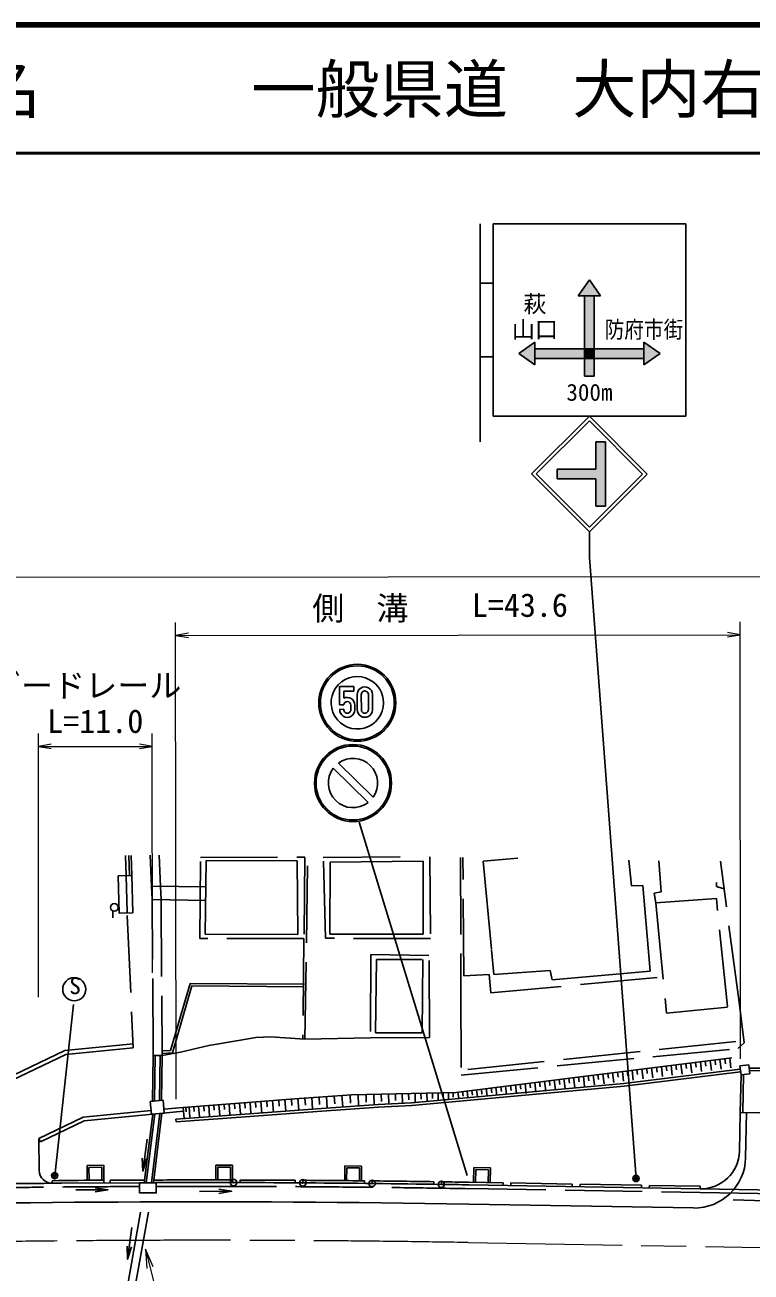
# Model space of a CAD drawing. Units: millimetres, scale not verified. Extents: x 40000 to 680000, y 20000 to 380000.
# Drawn here: x 199098 to 255666, y 282835 to 380000 of the extents above; entities that cross this region are included whole.
import ezdxf
from ezdxf.enums import TextEntityAlignment as Align

# ---------------------------------------------------------------- set-up
doc = ezdxf.new("R2010")
doc.units = ezdxf.units.MM
doc.header["$LTSCALE"] = 1000
doc.header["$PDMODE"] = 32
doc.header["$PDSIZE"] = 500
doc.linetypes.add('CHAIN', pattern=[18.5, 12, -1.5, 3.5, -1.5])
doc.linetypes.add('DASHED', pattern=[7.5, 6, -1.5])
for name, color, linetype, lineweight in [('M-BGD', 7, 'Continuous', 25), ('M-BGD-EXST', 7, 'Continuous', 25), ('M-BMK', 2, 'CHAIN', 13), ('M-STR-HTXT', 7, 'Continuous', 13), ('M-STR-STRC', 7, 'Continuous', 25), ('M-TTL', 2, 'Continuous', 140), ('M-TTL-LINE', 7, 'Continuous', 50)]:
    doc.layers.add(name, color=color, linetype=linetype, lineweight=lineweight)
doc.layers.add('M-TTL-TXT', color=7, linetype='Continuous')
doc.styles.add('ＭＳ ゴシック', font='')
doc.styles.get('ＭＳ ゴシック').set_extended_font_data('MS Gothic')

# ---------------------------------------------------------------- blocks, each defined once
blk = doc.blocks.new('open_arrow')
at = {"color": 0, "linetype": 'Continuous', "lineweight": -2}
blk.add_lwpolyline([(7.5, 1.25), (0, 0), (7.5, -1.25)], dxfattribs=at)

msp = doc.modelspace()

# ---------------------------------------------------------------- hatches: boundary and pattern name
at = {"layer": 'M-STR-STRC'}
for points in [[(243071, 360153), (243946, 358903), (243446, 358903), (242696, 358903), (242196, 358903)], [(242696, 358903), (243446, 358903), (243446, 354778), (242696, 354778)], [(238821, 355278), (238821, 354778), (238821, 354028), (238821, 353528), (237571, 354403)], [(238821, 354778), (242696, 354778), (242696, 354028), (238821, 354028)], [(242696, 354778), (243446, 354778), (243446, 354028), (242696, 354028)], [(243446, 354778), (247321, 354778), (247321, 354028), (243446, 354028)], [(247321, 354778), (247321, 355278), (248571, 354403), (247321, 353528), (247321, 354028)], [(242696, 354028), (243446, 354028), (243446, 352653), (242696, 352653)], [(240570, 345392), (243570, 345392), (243570, 347518), (244320, 347518), (244320, 342518), (243570, 342518), (243570, 344642), (240570, 344642)]]:
    msp.add_hatch(color=256, dxfattribs=at).paths.add_polyline_path(points)

# ---------------------------------------------------------------- linework, layer by layer
at = {"layer": 'M-BGD'}
for p, q in [((206979, 313707), (206935, 315296)), ((207198, 315298), (207249, 313717)), ((207380, 315299), (207429, 313723)), ((213139, 309171), (213204, 314890)), ((213204, 314890), (220304, 314878)), ((220304, 314878), (220346, 309129)), ((222878, 314776), (230118, 314848)), ((230118, 314848), (230116, 309163)), ((234783, 314844), (237485, 315071)), ((235452, 307992), (234783, 314844)), ((246142, 314922), (246354, 312914)), ((222840, 309161), (222878, 314776)), ((207429, 313723), (206363, 313694)), ((206363, 313694), (206442, 310791)), ((207057, 310875), (206979, 313707)), ((207509, 310822), (207429, 313723)), ((213180, 312840), (208958, 312894)), ((246354, 312914), (247226, 312954)), ((247226, 312954), (247793, 306289)), ((252969, 313176), (252970, 312862)), ((252970, 312862), (253045, 312841)), ((253045, 312841), (253559, 312691)), ((205936, 310967), (205933, 310438)), ((213169, 311794), (209006, 311864)), ((206442, 310791), (207509, 310822)), ((220346, 309129), (213139, 309171)), ((230116, 309163), (222840, 309161)), ((226405, 301485), (226482, 307192)), ((226482, 307192), (230012, 307175)), ((230107, 307177), (230040, 301473)), ((235638, 306007), (235454, 307929)), ((240025, 306323), (235638, 306007)), ((240172, 305597), (240025, 306323)), ((247793, 306289), (240172, 305597)), ((211961, 305330), (210429, 300098)), ((212111, 305129), (210580, 299903)), ((220864, 305268), (211961, 305330)), ((220863, 305068), (212111, 305129)), ((230040, 301473), (226405, 301485)), ((202193, 300090), (207522, 300612)), ((202275, 299796), (207536, 300312)), ((194830, 296556), (202193, 300090)), ((195132, 296368), (202275, 299796)), ((209029, 296138), (209091, 299715)), ((209791, 299703), (209091, 299698)), ((209731, 296211), (209791, 299703)), ((210429, 300098), (209789, 300075)), ((210580, 299903), (209796, 299875)), ((232670, 296838), (254172, 299520)), ((252478, 299308), (252573, 298547)), ((252478, 299308), (252573, 298547)), ((252859, 299356), (252906, 298975)), ((252859, 299356), (252906, 298975)), ((253239, 299403), (253334, 298642)), ((253239, 299403), (253334, 298642)), ((253620, 299451), (253668, 299070)), ((253620, 299451), (253668, 299070)), ((254001, 299498), (254096, 298737)), ((254001, 299498), (254096, 298737)), ((244499, 298313), (244547, 297934)), ((244499, 298313), (244547, 297934)), ((244879, 298360), (244973, 297601)), ((244879, 298360), (244973, 297601)), ((245258, 298408), (245305, 298028)), ((245258, 298408), (245305, 298028)), ((245638, 298455), (245732, 297696)), ((245638, 298455), (245732, 297696)), ((245754, 297528), (254827, 298649)), ((245780, 297320), (254853, 298441)), ((246017, 298502), (246064, 298123)), ((246017, 298502), (246064, 298123)), ((246397, 298550), (246491, 297790)), ((246397, 298550), (246491, 297790)), ((246776, 298597), (246824, 298217)), ((246776, 298597), (246824, 298217)), ((247156, 298644), (247251, 297885)), ((247156, 298644), (247251, 297885)), ((247536, 298692), (247583, 298312)), ((247536, 298692), (247583, 298312)), ((247916, 298739), (248010, 297979)), ((247916, 298739), (248010, 297979)), ((248296, 298787), (248343, 298407)), ((248296, 298787), (248343, 298407)), ((248676, 298834), (248770, 298074)), ((248676, 298834), (248770, 298074)), ((249056, 298881), (249103, 298501)), ((249056, 298881), (249103, 298501)), ((249436, 298929), (249530, 298168)), ((249436, 298929), (249530, 298168)), ((249816, 298976), (249863, 298596)), ((249816, 298976), (249863, 298596)), ((250196, 299024), (250291, 298263)), ((250196, 299024), (250291, 298263)), ((250576, 299071), (250624, 298691)), ((250576, 299071), (250624, 298691)), ((250956, 299118), (251051, 298358)), ((250956, 299118), (251051, 298358)), ((251337, 299166), (251384, 298786)), ((251337, 299166), (251384, 298786)), ((251717, 299213), (251812, 298452)), ((251717, 299213), (251812, 298452)), ((252098, 299261), (252145, 298880)), ((252098, 299261), (252145, 298880)), ((254797, 298893), (255492, 298978)), ((254883, 298198), (254797, 298893)), ((255578, 298284), (255492, 298978)), ((236924, 297368), (236971, 296990)), ((236924, 297368), (236971, 296990)), ((237302, 297415), (237384, 296759)), ((237681, 297462), (237728, 297084)), ((237681, 297462), (237728, 297084)), ((238059, 297510), (238153, 296753)), ((238059, 297510), (238153, 296753)), ((238437, 297557), (238484, 297178)), ((238437, 297557), (238484, 297178)), ((238816, 297604), (238910, 296847)), ((238816, 297604), (238910, 296847)), ((239194, 297651), (239241, 297273)), ((239194, 297651), (239241, 297273)), ((239573, 297699), (239667, 296941)), ((239573, 297699), (239667, 296941)), ((239951, 297746), (239999, 297367)), ((239951, 297746), (239999, 297367)), ((240330, 297793), (240425, 297035)), ((240330, 297793), (240425, 297035)), ((240709, 297840), (240756, 297461)), ((240709, 297840), (240756, 297461)), ((241088, 297887), (241182, 297130)), ((241088, 297887), (241182, 297130)), ((241196, 297106), (245754, 297528)), ((241466, 297935), (241514, 297556)), ((241466, 297935), (241514, 297556)), ((241845, 297982), (241940, 297224)), ((241845, 297982), (241940, 297224)), ((242224, 298029), (242272, 297650)), ((242224, 298029), (242272, 297650)), ((242603, 298077), (242698, 297318)), ((242603, 298077), (242698, 297318)), ((242982, 298124), (243030, 297745)), ((242982, 298124), (243030, 297745)), ((243362, 298171), (243456, 297413)), ((243362, 298171), (243456, 297413)), ((243741, 298218), (243788, 297839)), ((243741, 298218), (243788, 297839)), ((244120, 298266), (244215, 297507)), ((244120, 298266), (244215, 297507)), ((254820, 295263), (254883, 298198)), ((254883, 298198), (255578, 298284)), ((255020, 295258), (255083, 298223)), ((220115, 296330), (224549, 296645)), ((220903, 296386), (220942, 295845)), ((220903, 296386), (220942, 295845)), ((221444, 296424), (221508, 295527)), ((222015, 296465), (222056, 295893)), ((222015, 296465), (222056, 295893)), ((222587, 296505), (222650, 295610)), ((223190, 296548), (223233, 295945)), ((223190, 296548), (223233, 295945)), ((223794, 296591), (223857, 295698)), ((224428, 296636), (224473, 296002)), ((224428, 296636), (224473, 296002)), ((224549, 296645), (232670, 296838)), ((225063, 296657), (225084, 295787)), ((225063, 296657), (225084, 295787)), ((225676, 296672), (225690, 296060)), ((225676, 296672), (225690, 296060)), ((226288, 296686), (226307, 295876)), ((226288, 296686), (226307, 295885)), ((226859, 296700), (226872, 296129)), ((226859, 296700), (226872, 296129)), ((227429, 296713), (227448, 295936)), ((227429, 296713), (227448, 295936)), ((227962, 296726), (227974, 296193)), ((227962, 296726), (227974, 296193)), ((228494, 296738), (228512, 295984)), ((228494, 296738), (228512, 295984)), ((228991, 296750), (229003, 296254)), ((228991, 296750), (229003, 296254)), ((229225, 296016), (241196, 297106)), ((229244, 295807), (241215, 296897)), ((229487, 296762), (229504, 296042)), ((229950, 296773), (229961, 296310)), ((229950, 296773), (229961, 296310)), ((230414, 296784), (230429, 296126)), ((230845, 296794), (230856, 296362)), ((230845, 296794), (230856, 296362)), ((231277, 296804), (231292, 296204)), ((231680, 296814), (231690, 296411)), ((231680, 296814), (231690, 296411)), ((232083, 296824), (232096, 296278)), ((232459, 296832), (232468, 296457)), ((232459, 296832), (232468, 296457)), ((232833, 296858), (232896, 296350)), ((233189, 296902), (233233, 296547)), ((233189, 296902), (233233, 296547)), ((233544, 296946), (233610, 296415)), ((233911, 296992), (233957, 296625)), ((233911, 296992), (233957, 296625)), ((234278, 297038), (234347, 296483)), ((234656, 297085), (234703, 296707)), ((234656, 297085), (234703, 296707)), ((235034, 297132), (235106, 296552)), ((235412, 297179), (235459, 296802)), ((235412, 297179), (235459, 296802)), ((235790, 297227), (235865, 296621)), ((236168, 297274), (236215, 296896)), ((236168, 297274), (236215, 296896)), ((236546, 297321), (236625, 296690)), ((241215, 296897), (245773, 297319)), ((203642, 294906), (208928, 295425)), ((208860, 296121), (209855, 296219)), ((208957, 295126), (208860, 296121)), ((209855, 296219), (209952, 295224)), ((209923, 295522), (211416, 295669)), ((211416, 295669), (211445, 295370)), ((211418, 295648), (220115, 296330)), ((211624, 295664), (211652, 295307)), ((211889, 295685), (211949, 294912)), ((212262, 295714), (212291, 295346)), ((212630, 295743), (212691, 294960)), ((212630, 295743), (212691, 294960)), ((213021, 295773), (213052, 295382)), ((213021, 295773), (213052, 295382)), ((213412, 295804), (213474, 295012)), ((213412, 295804), (213474, 295012)), ((213809, 295835), (213840, 295439)), ((213809, 295835), (213840, 295439)), ((214205, 295866), (214268, 295064)), ((214205, 295866), (214268, 295064)), ((214606, 295898), (214637, 295497)), ((214606, 295898), (214637, 295497)), ((215007, 295929), (215070, 295117)), ((215007, 295929), (215070, 295117)), ((215413, 295961), (215445, 295555)), ((215413, 295961), (215445, 295555)), ((215819, 295993), (215883, 295171)), ((215819, 295993), (215883, 295171)), ((215900, 295117), (221841, 295552)), ((216230, 296025), (216262, 295614)), ((216230, 296025), (216262, 295614)), ((216641, 296057), (216707, 295211)), ((216641, 296057), (216707, 295211)), ((217064, 296090), (217097, 295667)), ((217064, 296090), (217097, 295667)), ((217487, 296123), (217557, 295223)), ((217937, 296159), (217972, 295709)), ((217937, 296159), (217972, 295709)), ((218387, 296194), (218456, 295304)), ((218865, 296232), (218903, 295753)), ((218865, 296232), (218903, 295753)), ((219344, 296269), (219414, 295374)), ((219853, 296309), (219893, 295800)), ((219853, 296309), (219893, 295800)), ((220363, 296347), (220426, 295448)), ((221841, 295552), (226614, 295898)), ((221856, 295342), (226630, 295689)), ((226614, 295898), (229225, 296016)), ((226624, 295689), (229234, 295806)), ((200176, 293243), (203642, 294906)), ((200306, 292972), (203724, 294613)), ((203724, 294613), (211445, 295370)), ((209053, 295136), (208398, 289796)), ((209952, 295224), (208957, 295126)), ((209767, 295206), (209104, 289799)), ((210861, 294748), (215900, 295117)), ((210861, 294748), (210876, 294539)), ((210876, 294539), (215916, 294907)), ((211445, 295370), (211502, 294795)), ((215916, 294907), (221856, 295342)), ((254820, 295263), (254756, 292251)), ((254820, 295263), (258241, 295204)), ((200211, 290740), (200176, 293243)), ((200176, 293243), (200306, 292972)), ((208270, 290703), (208611, 293180)), ((203932, 291136), (205232, 291151)), ((203945, 289986), (203932, 291136)), ((204084, 290987), (205084, 290999)), ((204095, 289987), (204084, 290987)), ((205095, 289999), (205084, 290999)), ((205245, 290001), (205232, 291151)), ((213972, 290011), (213973, 291161)), ((213973, 291161), (215273, 291159)), ((214122, 290011), (214123, 291011)), ((214123, 291011), (215123, 291009)), ((215122, 290009), (215123, 291009)), ((215272, 290009), (215273, 291159)), ((224011, 289961), (224022, 291110)), ((224022, 291110), (225322, 291098)), ((224161, 289959), (224170, 290959)), ((224170, 290959), (225170, 290949)), ((225160, 289949), (225170, 290949)), ((225310, 289948), (225322, 291098)), ((234045, 289826), (234065, 290976)), ((234065, 290976), (235364, 290954)), ((234195, 289824), (234212, 290824)), ((234212, 290824), (235212, 290806)), ((235195, 289807), (235212, 290806)), ((235345, 289804), (235364, 290954)), ((201218, 289954), (201221, 289754)), ((201945, 289761), (208285, 289796)), ((205247, 289779), (205245, 290000)), ((205743, 289782), (205742, 289988)), ((214741, 290010), (215272, 290009)), ((215276, 290009), (215275, 289809)), ((215876, 290008), (215875, 289808)), ((220141, 289990), (220140, 289790)), ((220741, 289986), (220740, 289786)), ((225542, 289945), (225540, 289745)), ((226142, 289939), (226140, 289739)), ((230943, 289877), (230940, 289677)), ((231543, 289868), (231539, 289668)), ((233692, 289633), (251705, 289322)), ((233695, 289832), (236342, 289787)), ((236342, 289787), (236339, 289587)), ((236942, 289777), (236939, 289577)), ((236942, 289777), (241741, 289694)), ((241741, 289694), (241738, 289494)), ((242341, 289684), (242338, 289484)), ((242341, 289684), (247141, 289601)), ((247141, 289601), (247137, 289401)), ((247741, 289591), (247737, 289391)), ((247741, 289591), (251708, 289522)), ((205567, 289244), (203067, 289238)), ((215200, 289130), (212700, 289123)), ((251705, 289322), (251708, 289522)), ((256761, 288392), (254262, 288473)), ((207091, 283836), (207433, 286313))]:
    msp.add_line(p, q, dxfattribs=at)
at = {"layer": 'M-BGD', "linetype": 'DASHED'}
for p, q in [((208958, 312894), (208847, 315304)), ((209548, 315306), (209660, 312885)), ((212720, 308826), (212769, 315132)), ((212769, 315132), (220898, 315166)), ((220898, 315166), (220835, 308812)), ((220908, 300984), (221120, 315187)), ((222342, 315124), (229484, 315200)), ((222515, 308842), (222342, 315124)), ((230632, 315184), (230704, 308814)), ((233027, 315147), (233057, 304766)), ((233296, 305916), (233215, 315144)), ((248486, 314881), (248669, 312454)), ((254740, 303854), (253273, 314836)), ((209006, 311856), (208958, 312894)), ((209706, 311852), (209660, 312885)), ((248669, 312454), (248121, 312360)), ((248121, 312360), (248248, 311614)), ((252962, 311942), (248248, 311614)), ((253825, 303536), (252962, 311942)), ((209006, 311856), (209006, 311864)), ((209091, 299715), (209006, 311856)), ((209706, 311852), (209791, 299720)), ((248248, 311614), (249089, 303000)), ((207064, 310607), (207536, 300312)), ((220835, 308812), (212720, 308826)), ((220835, 308812), (220747, 301065)), ((230704, 308814), (222515, 308842)), ((226047, 307574), (226019, 301093)), ((230575, 307492), (226047, 307574)), ((230624, 301109), (230575, 307492)), ((235253, 306017), (233296, 305916)), ((235389, 304594), (235253, 306017)), ((248345, 305775), (235389, 304594)), ((233057, 304766), (233087, 298176)), ((249089, 303000), (253829, 303467)), ((255122, 300698), (254740, 303854)), ((211217, 299955), (213411, 300475)), ((213411, 300475), (215734, 300873)), ((215734, 300873), (217093, 301101)), ((217093, 301101), (218235, 301165)), ((218235, 301165), (220908, 300984)), ((220908, 300984), (226019, 301093)), ((226019, 301093), (230624, 301109)), ((233087, 298176), (254626, 300247)), ((233590, 298609), (254940, 300859)), ((254626, 300247), (255122, 300698)), ((209180, 296153), (209241, 299713)), ((209581, 296192), (209641, 299706)), ((209791, 299720), (211217, 299955)), ((255524, 298714), (258280, 298731)), ((255549, 298514), (258281, 298531)), ((209206, 295151), (208549, 289797)), ((209614, 295191), (208953, 289799)), ((207049, 281590), (208367, 288996)), ((207659, 281593), (208977, 288999)), ((233687, 289333), (251700, 289022)), ((251700, 289022), (257772, 288918)), ((251705, 289322), (257823, 289217))]:
    msp.add_line(p, q, dxfattribs=at)
at = {"layer": 'M-BGD'}
msp.add_lwpolyline([(208029, 289795), (209329, 289800), (209333, 289000), (208033, 288995)], close=True, dxfattribs=at)
for centre, radius in [((206059, 311243), 300), ((201413, 290348), 250), ((201413, 290348), 125), ((246701, 290131), 250), ((246701, 290131), 125)]:
    msp.add_circle(centre, radius, dxfattribs=at)
for centre, radius, start, end in [((251757, 292322), 3000, 269.01309, 358.77661), ((201211, 290754), 1000, 180.79557, 270.55774), ((216866, -914644), 1204700, 90.5527, 90.74425), ((212946, -914689), 1204500, 90.52329, 90.55774), ((212790, -963924), 1253932, 90.19955, 90.32207), ((212946, -914689), 1204700, 89.91463, 90.18151), ((212946, -914689), 1204500, 90.10967, 90.17414), ((212946, -914689), 1204500, 89.11549, 90.10967), ((212946, -914689), 1204700, 89.65776, 89.86065), ((212946, -914689), 1204700, 89.40089, 89.62922), ((212946, -914689), 1204700, 89.14403, 89.37236), ((212946, -914689), 1204500, 89.01309, 89.11549), ((212946, -914689), 1204700, 89.01309, 89.11549)]:
    msp.add_arc(centre, radius, start, end, dxfattribs=at)
at = {"layer": 'M-BGD', "linetype": 'DASHED'}
for centre, radius, start, end in [((212946, -914689), 1204500, 90.55773, 90.89045), ((212946, -914689), 1204200, 90.23386, 92.78508), ((213093, -653211), 942722, 89.90716, 90.22869), ((212946, -914689), 1204200, 89.01309, 89.92029)]:
    msp.add_arc(centre, radius, start, end, dxfattribs=at)
at = {"layer": 'M-BGD'}
for p in [(201413, 290348), (215340, 289809), (215340, 289809), (220740, 289786), (226140, 289739), (231539, 289668), (246701, 290131)]:
    msp.add_point(p, dxfattribs=at)
at = {"layer": 'M-BGD-EXST'}
msp.add_line((201416, 290344), (202893, 303673), dxfattribs=at)
msp.add_circle((202942, 304870), 900, dxfattribs=at)
at = {"layer": 'M-BMK'}
msp.add_line((233614, 285133), (261560, 284652), dxfattribs=at)
msp.add_arc((212946, -914689), 1200000, 89.01309, 92.38162, dxfattribs=at)
at = {"layer": 'M-STR-HTXT'}
for p, q in [((58191, 336822), (508521, 337306)), ((210876, 296315), (210836, 333440)), ((254852, 299441), (254815, 333488)), ((210838, 332440), (254816, 332488)), ((200164, 304243), (200142, 324784)), ((209042, 306136), (209021, 324794)), ((200143, 323784), (209023, 323794))]:
    msp.add_line(p, q, dxfattribs=at)
msp.add_lwpolyline([(208478, 284626), (216802, 251387), (233052, 251404)], dxfattribs=at)
at = {"layer": 'M-STR-STRC'}
for p, q in [((234573, 364514), (234573, 347514)), ((235573, 364514), (235573, 349514)), ((235573, 364514), (250573, 364514)), ((250573, 364514), (250573, 349514)), ((234573, 359889), (235573, 359889)), ((242198, 358898), (243073, 360148)), ((243073, 360148), (243948, 358898)), ((243948, 358898), (242198, 358898)), ((242698, 358898), (242698, 352648)), ((243448, 358898), (243448, 352648)), ((237573, 354398), (238823, 355273)), ((238823, 355273), (238823, 353523)), ((238823, 354773), (247323, 354773)), ((247323, 353523), (247323, 355273)), ((247323, 355273), (248573, 354398)), ((234573, 354139), (235573, 354139)), ((238823, 353523), (237573, 354398)), ((238823, 354023), (247323, 354023)), ((248573, 354398), (247323, 353523)), ((242698, 352648), (243448, 352648)), ((235573, 349514), (250573, 349514)), ((238573, 345014), (243073, 349514)), ((238927, 345014), (243073, 349160)), ((247574, 345013), (243073, 349514)), ((247220, 345013), (243073, 349160)), ((244323, 347513), (243573, 347513)), ((243573, 345388), (243573, 347513)), ((244323, 342513), (244323, 347513)), ((238573, 345014), (243073, 340513)), ((238927, 345014), (243073, 340866)), ((240573, 344638), (240573, 345388)), ((243573, 345388), (240573, 345388)), ((243073, 340866), (247220, 345013)), ((243074, 340513), (247574, 345013)), ((243573, 344638), (240573, 344638)), ((243573, 342513), (243573, 344638)), ((244323, 342513), (243573, 342513)), ((243073, 340513), (243073, 338513)), ((246704, 290126), (243073, 338513)), ((223614, 328458), (224714, 328459)), ((223616, 327038), (223614, 328458)), ((224715, 328106), (224714, 328459)), ((223935, 328105), (224715, 328106)), ((223936, 327536), (223935, 328105)), ((224984, 326649), (224983, 327805)), ((225305, 326649), (225303, 327805)), ((225852, 326650), (225851, 327836)), ((226172, 326650), (226171, 327837)), ((223936, 327039), (223616, 327038)), ((223616, 326678), (223937, 326679)), ((224484, 326648), (224484, 327008)), ((224804, 326649), (224804, 327009)), ((223122, 322095), (225838, 319425)), ((223526, 322491), (226227, 319836)), ((233540, 290361), (225143, 317898)), ((255320, 295252), (255245, 291738)), ((233666, 288133), (251177, 287831))]:
    msp.add_line(p, q, dxfattribs=at)
for centre, radius in [((224990, 327186), 3000), ((224990, 327186), 2880), ((224653, 320936), 3000), ((224653, 320936), 2880)]:
    msp.add_circle(centre, radius, dxfattribs=at)
for centre, radius, start, end in [((224990, 327186), 2040, 61.98916, 0.06165), ((225576, 327836), 594, 0.06165, 183.03254), ((224990, 327186), 2040, 0.06165, 61.98916), ((224209, 327008), 594, 0.06165, 117.3981), ((225576, 327836), 275, 0.06165, 186.501), ((224210, 326648), 594, 177.09075, 0.06165), ((224210, 326648), 275, 173.62229, 0.06165), ((224209, 327008), 275, 0.06165, 173.62229), ((225578, 326650), 594, 177.09075, 0.06165), ((225578, 326650), 275, 173.62229, 0.06165), ((224653, 320936), 1920, 325.07642, 125.90844), ((224653, 320936), 1920, 142.85376, 308.1311), ((251246, 291824), 4000, 269.01309, 358.77661), ((212946, -914689), 1203000, 89.01309, 94.21381)]:
    msp.add_arc(centre, radius, start, end, dxfattribs=at)
at = {"layer": 'M-TTL'}
msp.add_line((680000, 380000), (40000, 380000), dxfattribs=at)
at = {"layer": 'M-TTL-LINE'}
msp.add_line((40000, 370000), (680000, 370000), dxfattribs=at)

# ---------------------------------------------------------------- block references
at = {"layer": 'M-BGD', "xscale": 133, "yscale": 133}
for p, rotation in [((208270, 290703), 82.1), ((205567, 289244), 180.1), ((215200, 289130), 180.1), ((207091, 283836), 82.1)]:
    msp.add_blockref('open_arrow', p, dxfattribs=dict(at, rotation=rotation))
at = {"layer": 'M-STR-HTXT'}
for p, xscale, yscale, rotation in [((210838, 332440), 133, 133, 0.1), ((254816, 332488), 133, 133, 180.1), ((200143, 323784), 133, 133, 0.1), ((209023, 323794), 133, 133, 180.1), ((208478, 284626), 200, 200, 284.1)]:
    msp.add_blockref('open_arrow', p, dxfattribs=dict(at, xscale=xscale, yscale=yscale, rotation=rotation))

# ---------------------------------------------------------------- texts
at = {"layer": 'M-BGD-EXST', "style": 'ＭＳ ゴシック'}
msp.add_text('S', height=1320, rotation=0.062, dxfattribs=at).set_placement((202553, 304090), align=Align.BOTTOM_LEFT)
at = {"layer": 'M-STR-HTXT', "style": 'ＭＳ ゴシック'}
for s, p in [('側\u3000溝', (225230, 333084)), ('L=43.6', (237657, 333332)), ('ガードレール', (203792, 327066)), ('L=11.0', (204582, 324289))]:
    msp.add_text(s, height=1833, rotation=0.062, dxfattribs=at).set_placement(p, align=Align.BOTTOM_CENTER)
at = {"layer": 'M-STR-STRC', "style": 'ＭＳ ゴシック'}
for s, p in [('萩', (238823, 358265)), ('山口', (238823, 356273)), ('300m', (243073, 351379))]:
    msp.add_text(s, height=1320, dxfattribs=at).set_placement(p, align=Align.MIDDLE_CENTER)
at = {"layer": 'M-STR-STRC', "style": 'ＭＳ ゴシック', "width": 0.85}
msp.add_text('防府市街', height=1320, dxfattribs=at).set_placement((247323, 356273), align=Align.MIDDLE_CENTER)
at = {"layer": 'M-TTL-TXT', "style": 'ＭＳ ゴシック'}
for s, p in [('路 線 名', (180380, 375000)), ('一般県道\u3000大内右田線', (216734, 375000))]:
    msp.add_text(s, height=3666, dxfattribs=at).set_placement(p, align=Align.MIDDLE_LEFT)

doc.saveas('drawing.dxf')
